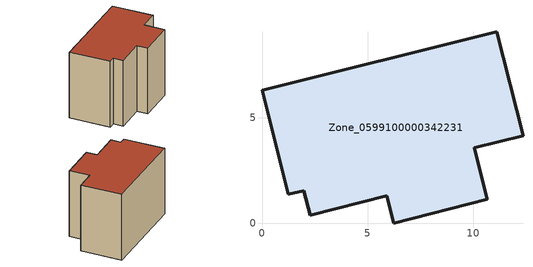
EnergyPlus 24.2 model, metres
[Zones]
Zone_0599100000342231
 floor ground (C_G): 1.24,1.38 0,6.3 11.13,9.09 12.37,4.16 10.06,3.59 10.67,1.14 6.23,0 5.91,1.3 2.29,0.38 1.99,1.56 z0
 wall outside (C_F): 0,6.3 1.24,1.38 1.99,1.56 2.29,0.38 5.91,1.3 6.23,0 10.67,1.14 10.06,3.59 12.37,4.16 11.13,9.09 0,6.3 z0:8.52
 roof outside (C_R): 10.67,1.14 10.06,3.59 12.37,4.16 11.13,9.09 0,6.3 1.24,1.38 1.99,1.56 2.29,0.38 5.91,1.3 6.23,0 z8.52
[BUILDING]
Pand.0599100000342231: North Axis=0; Terrain=City; Loads Convergence Tolerance Value=0.04; Temperature Convergence Tolerance Value=0.4; Solar Distribution=FullExterior; Maximum Number of Warmup Days=25; Minimum Number of Warmup Days=1
[Site:Location]
Rotterdam.The.Hague.AP_ZH_NLD Design_Conditions: Latitude=51.96; Longitude=4.45; Time Zone=1; Elevation=-4.5
[SITE:GROUNDTEMPERATURE:BUILDINGSURFACE]
18, 18, 18, 18, 18, 18, 18, 18, 18, 18, 18, 18
[MATERIAL] Thermal Absorptance=0.9; Solar Absorptance=0.7; Visible Absorptance=0.7
Name | Roughness | Thickness | Conductivity | Density | Specific Heat
G.TC.1992-2005 | MediumSmooth | 0.15 | 0.06 | 540 | 1210
F.TC.1992-2005 | Rough | 0.3 | 0.12 | 1920 | 840
R.TC.1992-2005 | MediumRough | 0.2 | 0.08 | 1500 | 1000
[CONSTRUCTION]
C_G: G.TC.1992-2005
C_F: F.TC.1992-2005
C_R: R.TC.1992-2005
[ZONE]
Zone_0599100000342231: Type=1; Multiplier=1; Ceiling Height=Autocalculate; Volume=Autocalculate; Floor Area=autocalculate; Part of Total Floor Area=Yes
[ZONEINFILTRATION:DESIGNFLOWRATE]
Infil_Zone_0599100000342231: Zone or ZoneList or Space or SpaceList=Zone_0599100000342231; Schedule=AlwaysOn; Design Flow Rate Calculation Method=Flow/Area; Flow Rate per Floor Area=0.0015; Constant Term Coefficient=1; Temperature Term Coefficient=0; Velocity Term Coefficient=0; Velocity Squared Term Coefficient=0
[HVACTEMPLATE:ZONE:IDEALLOADSAIRSYSTEM]
Zone_0599100000342231: Maximum Heating Supply Air Temperature=50; Minimum Cooling Supply Air Temperature=13; Maximum Heating Supply Air Humidity Ratio=0.0156; Minimum Cooling Supply Air Humidity Ratio=0.0077; Heating Limit=NoLimit; Cooling Limit=NoLimit; Dehumidification Control Type=ConstantSensibleHeatRatio; Cooling Sensible Heat Ratio=0.7; Dehumidification Setpoint=60; Humidification Control Type=None; Humidification Setpoint=30; Outdoor Air Method=None; Outdoor Air Flow Rate per Person=0.00944; Outdoor Air Flow Rate per Zone Floor Area=0; Outdoor Air Flow Rate per Zone=0; Demand Controlled Ventilation Type=None; Outdoor Air Economizer Type=NoEconomizer; Heat Recovery Type=None; Sensible Heat Recovery Effectiveness=0.7; Latent Heat Recovery Effectiveness=0.65
[ZONECONTROL:THERMOSTAT]
ThermostatControl_Zone_0599100000342231: Zone or ZoneList=Zone_0599100000342231; Control Type Schedule=DualSetpointControlType; Control 1=Thermostat_Zone_0599100000342231; Temperature Difference Between Cutout And Setpoint=0
[THERMOSTATSETPOINT:DUALSETPOINT]
Thermostat_Zone_0599100000342231: Heating Setpoint Temperature Schedule=HeatingSetpoint_Zone_0599100000342231; Cooling Setpoint Temperature Schedule=CoolingSetpoint_Zone_0599100000342231
[SCHEDULE:COMPACT]
HeatingSetpoint_Zone_0599100000342231: Through: 12/31, For: AllDays, Until: 24:00, 21
CoolingSetpoint_Zone_0599100000342231: Through: 12/31, For: AllDays, Until: 24:00, 24
DualSetpointControlType: Through: 12/31, For: AllDays, Until: 24:00, 4
AlwaysOn: Through: 12/31, For: AllDays, Until: 24:00, 1
